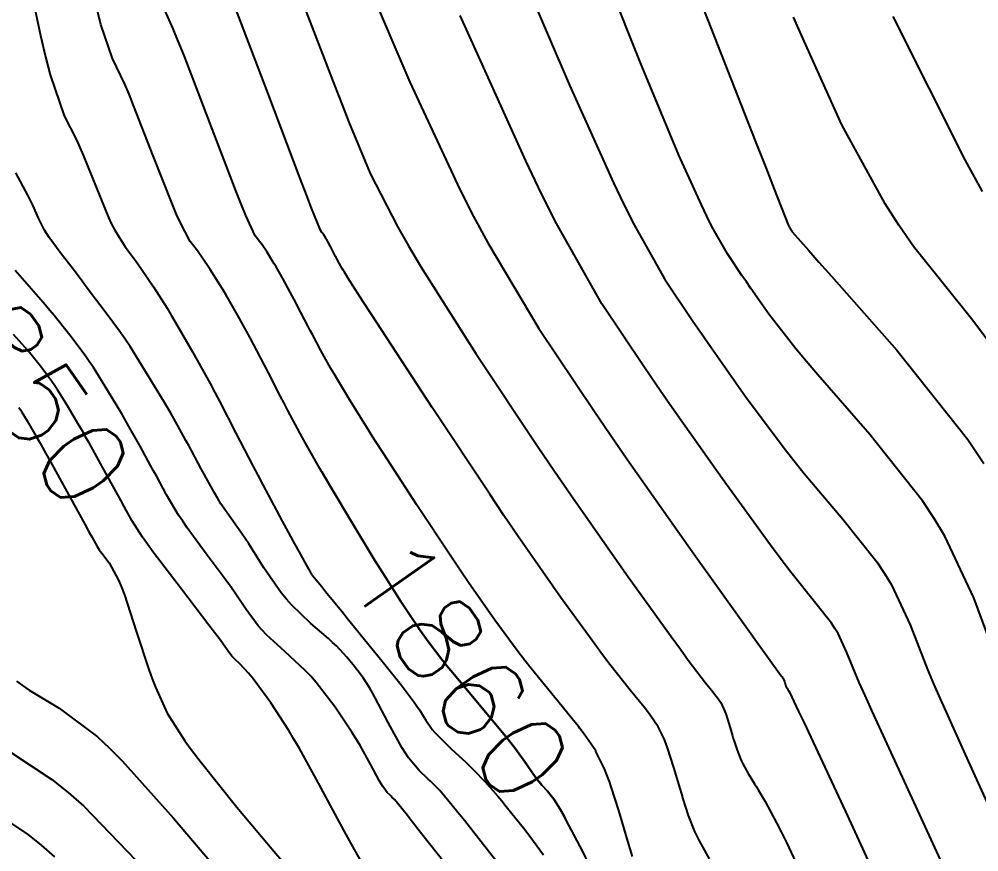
# Model space of a CAD drawing. Header units: metres. Extents: x 837117 to 838477, y 1189012 to 1191015.
# Drawn here: x 838005.33 to 838048.31, y 1189272.06 to 1189309.35 of the extents above; entities that cross this region are included whole.
import ezdxf

# ---------------------------------------------------------------- set-up
doc = ezdxf.new("R2010")
doc.units = ezdxf.units.M
doc.header["$LTSCALE"] = 0.3
doc.layers.add('COTAS 10', color=1, linetype='Continuous')
doc.layers.add('COTAS INT', color=252, linetype='Continuous')
doc.styles.get("Standard").update_dxf_attribs({"font": 'simplex.shx'})

msp = doc.modelspace()

# ---------------------------------------------------------------- linework, layer by layer
at = {"layer": 'COTAS 10'}
for points, elevation in [([(838018.882, 1189289.084), (838019.034, 1189288.817), (838019.285, 1189288.388), (838020.284, 1189286.716), (838021.266, 1189285.112), (838021.506, 1189284.727), (838021.732, 1189284.366), (838022.432, 1189283.273), (838022.995, 1189282.423), (838023.135, 1189282.215), (838023.268, 1189282.02), (838023.69, 1189281.414), (838024.264, 1189280.669), (838024.493, 1189280.386), (838024.752, 1189280.07), (838025.939, 1189278.651), (838027.107, 1189277.246), (838027.353, 1189276.939), (838027.567, 1189276.668), (838028.059, 1189275.983), (838028.333, 1189275.563), (838028.407, 1189275.458), (838028.482, 1189275.359), (838028.747, 1189275.043), (838028.99, 1189274.775), (838029.05, 1189274.707), (838029.106, 1189274.641), (838029.286, 1189274.423), (838029.562, 1189273.974), (838029.68, 1189273.763), (838029.804, 1189273.537), (838029.68, 1189273.763), (838029.562, 1189273.974), (838029.286, 1189274.423), (838029.106, 1189274.641), (838029.05, 1189274.707), (838028.99, 1189274.775), (838028.747, 1189275.043), (838028.482, 1189275.359), (838028.407, 1189275.458), (838028.333, 1189275.563), (838028.059, 1189275.983), (838027.567, 1189276.668), (838027.353, 1189276.939), (838027.107, 1189277.246), (838025.939, 1189278.651), (838024.752, 1189280.07), (838024.493, 1189280.386), (838024.264, 1189280.669), (838023.69, 1189281.414), (838023.268, 1189282.02), (838023.135, 1189282.215), (838022.995, 1189282.423), (838022.432, 1189283.273), (838021.732, 1189284.366), (838021.506, 1189284.727), (838021.266, 1189285.112), (838020.284, 1189286.716), (838019.285, 1189288.388), (838019.034, 1189288.817), (838018.882, 1189289.084), (838018.796, 1189289.231), (838018.028, 1189290.604), (838017.371, 1189291.827), (838017.203, 1189292.147), (838017.039, 1189292.458), (838016.497, 1189293.514), (838015.978, 1189294.518), (838015.83, 1189294.797), (838015.68, 1189295.075), (838015.123, 1189296.084), (838014.588, 1189297.014), (838014.452, 1189297.243), (838014.321, 1189297.46), (838013.892, 1189298.141), (838013.514, 1189298.699), (838013.415, 1189298.839), (838013.319, 1189298.972), (838012.992, 1189299.401), (838012.55, 1189300.224), (838012.381, 1189300.606), (838012.191, 1189301.055), (838011.337, 1189303.232), (838010.458, 1189305.49), (838010.252, 1189305.99), (838010.063, 1189306.435), (838009.516, 1189307.591), (838008.992, 1189309.109), (838008.818, 1189309.782)], 1860), ([(838046.687, 1189271.499), (838044.984, 1189275.21), (838043.523, 1189278.383), (838043.22, 1189279.057), (838042.961, 1189279.642), (838042.393, 1189281.017), (838042.011, 1189281.833), (838041.869, 1189282.066), (838041.712, 1189282.302), (838041.017, 1189283.179), (838039.889, 1189284.582), (838039.46, 1189285.15), (838038.98, 1189285.795), (838036.822, 1189288.772), (838034.48, 1189292.093), (838033.884, 1189292.956), (838033.31, 1189293.793), (838031.423, 1189296.61), (838029.393, 1189300.204), (838028.728, 1189301.531), (838028.019, 1189303.003), (838025.085, 1189309.516)], 1870), ([(838044.469, 1189309.467), (838047.682, 1189303.055), (838048.47, 1189301.634)], 1880), ([(838005.314, 1189291.952), (838005.383, 1189291.853), (838005.451, 1189291.752), (838005.694, 1189291.369), (838006.099, 1189290.663), (838006.27, 1189290.358), (838006.466, 1189290.005), (838006.878, 1189289.261), (838007.388, 1189288.338), (838008.269, 1189286.736), (838008.44, 1189286.425), (838008.579, 1189286.172), (838008.819, 1189285.735), (838008.921, 1189285.586), (838008.975, 1189285.514), (838009.039, 1189285.428), (838009.36, 1189285.007), (838009.784, 1189284.227), (838009.914, 1189283.915), (838010.049, 1189283.562), (838010.578, 1189281.939), (838011.133, 1189280.223), (838011.283, 1189279.812), (838011.432, 1189279.428), (838011.96, 1189278.268), (838012.755, 1189277.026), (838013.072, 1189276.589), (838013.432, 1189276.112), (838015.082, 1189274.055), (838016.736, 1189272.085), (838017.098, 1189271.664)], 1850), ([(838031.13, 1189270.98), (838030.457, 1189272.298), (838029.816, 1189273.513), (838029.804, 1189273.537)], 1860)]:
    msp.add_lwpolyline(points, dxfattribs=dict(at, elevation=elevation))
at = {"layer": 'COTAS INT'}
for points, elevation in [([(838005.336, 1189313.132), (838006.283, 1189308.618), (838006.51, 1189307.673), (838006.721, 1189306.861), (838007.352, 1189305.03), (838007.893, 1189303.951), (838008.046, 1189303.612), (838008.201, 1189303.255), (838008.774, 1189301.824), (838009.329, 1189300.475), (838009.472, 1189300.17), (838009.611, 1189299.896), (838010.078, 1189299.152), (838010.54, 1189298.545), (838010.677, 1189298.356), (838010.817, 1189298.158), (838011.352, 1189297.367), (838011.96, 1189296.404), (838012.145, 1189296.097), (838012.338, 1189295.773), (838013.095, 1189294.456), (838013.884, 1189293.028), (838014.096, 1189292.633), (838014.306, 1189292.239), (838015.04, 1189290.817), (838015.794, 1189289.349), (838016.016, 1189288.925), (838016.243, 1189288.493), (838016.736, 1189287.576), (838017.113, 1189286.872), (838017.667, 1189285.854), (838017.856, 1189285.506), (838018.004, 1189285.236), (838018.126, 1189285.013), (838018.359, 1189284.596), (838018.417, 1189284.505), (838018.43, 1189284.486), (838018.441, 1189284.47), (838018.469, 1189284.437), (838018.718, 1189284.136), (838018.869, 1189283.951), (838019.056, 1189283.723), (838019.842, 1189282.759), (838020.027, 1189282.531), (838021.128, 1189281.172), (838021.397, 1189280.838), (838021.65, 1189280.522), (838022.434, 1189279.533), (838023.019, 1189278.762), (838023.147, 1189278.584), (838023.26, 1189278.421), (838023.541, 1189277.959), (838023.829, 1189277.542), (838023.945, 1189277.407), (838024.076, 1189277.264), (838024.684, 1189276.676), (838025.348, 1189276.059), (838025.516, 1189275.897), (838025.677, 1189275.738), (838026.2, 1189275.199), (838026.764, 1189274.557), (838026.95, 1189274.335), (838027.149, 1189274.092), (838027.979, 1189273.056), (838028.37, 1189272.53)], 1858), ([(838049.067, 1189280.817), (838048.09, 1189283.438), (838046.799, 1189286.197), (838046.32, 1189286.985), (838045.79, 1189287.783), (838043.438, 1189290.748), (838041.106, 1189293.421), (838040.587, 1189294.034), (838040.124, 1189294.592), (838038.909, 1189296.147), (838038.106, 1189297.287), (838037.901, 1189297.582), (838037.704, 1189297.87), (838037.057, 1189298.837), (838036.36, 1189300.07), (838036.132, 1189300.526), (838035.888, 1189301.03), (838034.882, 1189303.266), (838033.587, 1189306.355), (838033.162, 1189307.398), (838032.708, 1189308.523), (838030.827, 1189313.266)], 1874), ([(838020.914, 1189311.005), (838022.828, 1189306.537), (838025.062, 1189301.729), (838025.687, 1189300.508), (838026.315, 1189299.335), (838028.607, 1189295.497), (838031.066, 1189291.82), (838031.799, 1189290.749), (838032.555, 1189289.654), (838035.474, 1189285.511), (838037.952, 1189282.046), (838038.429, 1189281.379), (838038.816, 1189280.839), (838039.459, 1189279.948), (838039.506, 1189279.891), (838039.526, 1189279.865), (838039.552, 1189279.827), (838039.572, 1189279.786), (838039.578, 1189279.772), (838039.583, 1189279.757), (838039.604, 1189279.691), (838039.625, 1189279.622), (838039.63, 1189279.604), (838039.635, 1189279.587), (838039.653, 1189279.532), (838039.674, 1189279.479), (838039.681, 1189279.464), (838039.689, 1189279.448), (838039.723, 1189279.389), (838039.762, 1189279.325), (838039.784, 1189279.287), (838039.828, 1189279.216), (838040.24, 1189278.35), (838040.484, 1189277.831), (838040.784, 1189277.189), (838042.337, 1189273.862), (838044.101, 1189270.034)], 1868), ([(838028.025, 1189310.969), (838029.983, 1189306.391), (838031.954, 1189302.017), (838032.43, 1189301.028), (838032.877, 1189300.137), (838034.24, 1189297.723), (838035.507, 1189295.831), (838035.892, 1189295.269), (838036.293, 1189294.69), (838037.866, 1189292.459), (838039.552, 1189290.193), (838040.023, 1189289.592), (838040.497, 1189289.002), (838042.228, 1189286.964), (838043.751, 1189285.042), (838044.095, 1189284.525), (838044.405, 1189284.015), (838045.242, 1189282.228), (838046.014, 1189280.23), (838046.283, 1189279.587), (838046.577, 1189278.905), (838047.836, 1189276.12), (838049.348, 1189272.802)], 1872), ([(838032.796, 1189271.851), (838032.692, 1189272.186), (838032.587, 1189272.533), (838032.184, 1189273.904), (838031.845, 1189274.971), (838031.771, 1189275.202), (838031.659, 1189275.504), (838031.548, 1189275.782), (838031.166, 1189276.557), (838031.155, 1189276.578), (838030.639, 1189277.332), (838030.45, 1189277.582), (838030.398, 1189277.65), (838030.241, 1189277.851), (838029.319, 1189278.975), (838028.268, 1189280.262), (838027.977, 1189280.634), (838027.686, 1189281.013), (838026.636, 1189282.438), (838025.46, 1189284.126), (838025.09, 1189284.671), (838024.7, 1189285.249), (838023.131, 1189287.617), (838021.645, 1189289.9), (838021.308, 1189290.425), (838021.148, 1189290.676), (838021.002, 1189290.902), (838020.166, 1189292.239), (838019.582, 1189293.216), (838019.436, 1189293.467), (838019.296, 1189293.709), (838018.848, 1189294.511), (838018.464, 1189295.225), (838018.366, 1189295.412), (838018.27, 1189295.594), (838017.953, 1189296.211), (838017.65, 1189296.797), (838017.564, 1189296.96), (838017.476, 1189297.123), (838017.151, 1189297.712), (838016.838, 1189298.256), (838016.759, 1189298.389), (838016.682, 1189298.516), (838016.432, 1189298.914), (838016.211, 1189299.24), (838016.153, 1189299.322), (838016.097, 1189299.4), (838015.906, 1189299.65), (838015.488, 1189300.553), (838015.289, 1189301.042), (838015.053, 1189301.635), (838013.9, 1189304.64), (838012.714, 1189307.725), (838012.458, 1189308.368), (838012.233, 1189308.92), (838011.68, 1189310.153)], 1862), ([(838036.255, 1189271.746), (838035.802, 1189272.55), (838035.696, 1189272.762), (838035.598, 1189272.97), (838035.315, 1189273.684), (838035.075, 1189274.43), (838035.005, 1189274.658), (838034.933, 1189274.896), (838034.657, 1189275.833), (838034.375, 1189276.72), (838034.298, 1189276.927), (838034.223, 1189277.117), (838033.954, 1189277.661), (838033.601, 1189278.176), (838033.472, 1189278.347), (838033.329, 1189278.531), (838032.699, 1189279.3), (838031.784, 1189280.455), (838031.461, 1189280.883), (838031.108, 1189281.357), (838029.582, 1189283.462), (838027.652, 1189286.232), (838027.045, 1189287.126), (838026.405, 1189288.075), (838023.831, 1189291.961), (838021.558, 1189295.434), (838021.109, 1189296.123), (838020.738, 1189296.692), (838020.048, 1189297.763), (838019.88, 1189298.044), (838019.837, 1189298.117), (838019.797, 1189298.186), (838019.668, 1189298.418), (838019.557, 1189298.624), (838019.529, 1189298.678), (838019.501, 1189298.73), (838019.41, 1189298.908), (838019.323, 1189299.077), (838019.273, 1189299.171), (838019.179, 1189299.341), (838019.089, 1189299.497), (838019.066, 1189299.536), (838019.044, 1189299.572), (838018.971, 1189299.687), (838018.908, 1189299.781), (838018.891, 1189299.804), (838018.875, 1189299.827), (838018.82, 1189299.899), (838018.427, 1189300.882), (838018.197, 1189301.478), (838017.916, 1189302.215), (838016.463, 1189306.048), (838014.971, 1189309.96)], 1864), ([(838035.852, 1189310.141), (838038.297, 1189303.909), (838038.767, 1189302.711), (838039.148, 1189301.741), (838039.78, 1189300.141), (838039.823, 1189300.044), (838039.833, 1189300.023), (838039.843, 1189300.003), (838039.873, 1189299.95), (838039.901, 1189299.908), (838039.91, 1189299.896), (838039.918, 1189299.883), (838039.953, 1189299.834), (838040.695, 1189298.99), (838041.15, 1189298.476), (838041.714, 1189297.84), (838044.649, 1189294.533), (838047.829, 1189290.523), (838048.546, 1189289.444)], 1876), ([(838018.111, 1189309.881), (838019.462, 1189306.356), (838019.791, 1189305.518), (838020.101, 1189304.742), (838021.055, 1189302.439), (838022.284, 1189300.041), (838022.766, 1189299.205), (838023.31, 1189298.295), (838025.79, 1189294.383), (838028.577, 1189290.19), (838029.315, 1189289.101), (838030.038, 1189288.044), (838032.528, 1189284.487), (838034.53, 1189281.702), (838034.945, 1189281.131), (838035.3, 1189280.647), (838036.079, 1189279.624), (838036.417, 1189279.211), (838036.494, 1189279.112), (838036.564, 1189279.02), (838036.753, 1189278.744), (838036.897, 1189278.452), (838036.938, 1189278.35), (838036.979, 1189278.239), (838037.131, 1189277.762), (838037.279, 1189277.259), (838037.317, 1189277.131), (838037.355, 1189277.009), (838037.484, 1189276.608), (838037.636, 1189276.225), (838037.689, 1189276.113), (838037.746, 1189275.999), (838037.989, 1189275.567), (838038.272, 1189275.104), (838038.354, 1189274.969), (838038.437, 1189274.832), (838038.751, 1189274.317), (838039.257, 1189273.363), (838039.461, 1189272.95), (838039.693, 1189272.473), (838040.763, 1189270.21)], 1866), ([(838050.675, 1189292.353), (838048.042, 1189295.86), (838045.392, 1189299.176), (838044.739, 1189300.121), (838044.121, 1189301.077), (838042.183, 1189304.625), (838040.485, 1189308.362), (838040.019, 1189309.437)], 1878), ([(838026.673, 1189271.689), (838025.271, 1189273.459), (838024.979, 1189273.824), (838024.728, 1189274.134), (838024.169, 1189274.8), (838023.852, 1189275.126), (838023.755, 1189275.222), (838023.653, 1189275.32), (838023.251, 1189275.694), (838022.776, 1189276.261), (838022.628, 1189276.482), (838022.474, 1189276.73), (838021.857, 1189277.854), (838021.283, 1189278.954), (838021.155, 1189279.187), (838021.041, 1189279.388), (838020.744, 1189279.857), (838020.504, 1189280.159), (838020.427, 1189280.256), (838020.345, 1189280.358), (838020.008, 1189280.773), (838019.537, 1189281.28), (838019.37, 1189281.44), (838019.187, 1189281.609), (838018.395, 1189282.288), (838017.528, 1189283.116), (838017.298, 1189283.378), (838017.072, 1189283.654), (838016.294, 1189284.772), (838015.612, 1189285.848), (838015.448, 1189286.099), (838015.293, 1189286.329), (838014.822, 1189286.988), (838014.37, 1189287.649), (838014.228, 1189287.88), (838014.079, 1189288.131), (838013.478, 1189289.211), (838012.923, 1189290.251), (838012.802, 1189290.477), (838012.695, 1189290.677), (838012.426, 1189291.172), (838012.118, 1189291.706), (838011.986, 1189291.929), (838011.834, 1189292.186), (838011.115, 1189293.384), (838010.296, 1189294.691), (838010.08, 1189295.017), (838009.868, 1189295.326), (838009.144, 1189296.311), (838008.558, 1189297.063), (838008.434, 1189297.225), (838008.326, 1189297.367), (838008.074, 1189297.717), (838007.846, 1189298.033), (838007.754, 1189298.154), (838007.649, 1189298.29), (838007.164, 1189298.903), (838006.673, 1189299.567), (838006.564, 1189299.735), (838006.466, 1189299.895), (838006.211, 1189300.416), (838005.945, 1189301.021), (838005.84, 1189301.233), (838005.723, 1189301.466), (838005.188, 1189302.469)], 1856), ([(838025.142, 1189270.606), (838023.31, 1189272.931), (838022.952, 1189273.384), (838022.659, 1189273.754), (838022.137, 1189274.401), (838022.027, 1189274.514), (838021.994, 1189274.548), (838021.958, 1189274.582), (838021.819, 1189274.711), (838021.616, 1189274.983), (838021.541, 1189275.106), (838021.457, 1189275.251), (838021.087, 1189275.949), (838020.582, 1189276.854), (838020.414, 1189277.129), (838020.234, 1189277.415), (838019.48, 1189278.538), (838018.629, 1189279.646), (838018.387, 1189279.923), (838018.143, 1189280.186), (838017.236, 1189281.029), (838016.407, 1189281.778), (838016.21, 1189281.983), (838016.028, 1189282.186), (838015.491, 1189282.91), (838014.948, 1189283.728), (838014.762, 1189283.991), (838014.561, 1189284.27), (838013.708, 1189285.408), (838012.855, 1189286.568), (838012.654, 1189286.861), (838012.468, 1189287.142), (838011.925, 1189288.053), (838011.475, 1189288.892), (838011.348, 1189289.127), (838011.219, 1189289.363), (838010.747, 1189290.227), (838010.234, 1189291.139), (838010.081, 1189291.405), (838009.922, 1189291.678), (838009.308, 1189292.712), (838008.653, 1189293.748), (838008.468, 1189294.021), (838008.282, 1189294.289), (838007.598, 1189295.206), (838006.898, 1189296.074), (838006.702, 1189296.31), (838006.504, 1189296.544), (838005.152, 1189298.096)], 1854), ([(838021.44, 1189270.215), (838020.273, 1189272.294), (838019.974, 1189272.835), (838019.686, 1189273.361), (838018.733, 1189275.14), (838017.867, 1189276.713), (838017.634, 1189277.111), (838017.403, 1189277.492), (838016.596, 1189278.729), (838015.906, 1189279.683), (838015.749, 1189279.885), (838015.608, 1189280.06), (838015.225, 1189280.469), (838014.969, 1189280.7), (838014.909, 1189280.763), (838014.853, 1189280.826), (838014.688, 1189281.048), (838014.284, 1189281.608), (838014.077, 1189281.884), (838013.83, 1189282.211), (838012.594, 1189283.827), (838011.339, 1189285.487), (838011.079, 1189285.842), (838010.857, 1189286.152), (838010.372, 1189286.894), (838010.027, 1189287.532), (838009.894, 1189287.776), (838009.744, 1189288.05), (838009.067, 1189289.283), (838008.462, 1189290.372), (838008.35, 1189290.572), (838008.175, 1189290.882), (838008.01, 1189291.17), (838007.501, 1189292.041), (838007.052, 1189292.75), (838006.925, 1189292.937), (838006.798, 1189293.12), (838006.329, 1189293.749), (838005.85, 1189294.343), (838005.715, 1189294.505), (838005.58, 1189294.666), (838005.084, 1189295.234)], 1852), ([(838019.842, 1189282.759), (838020.027, 1189282.531), (838021.128, 1189281.172), (838021.397, 1189280.838), (838021.65, 1189280.522), (838022.434, 1189279.533), (838023.019, 1189278.762), (838023.147, 1189278.584), (838023.26, 1189278.421), (838023.541, 1189277.959), (838023.829, 1189277.542), (838023.945, 1189277.407), (838024.076, 1189277.264), (838024.684, 1189276.676), (838025.348, 1189276.059), (838025.516, 1189275.897), (838025.677, 1189275.738), (838026.2, 1189275.199), (838026.764, 1189274.557), (838026.95, 1189274.335), (838027.149, 1189274.092), (838027.979, 1189273.056), (838028.37, 1189272.53), (838028.814, 1189271.93)], 1858), ([(838005.21, 1189279.698), (838005.481, 1189279.505), (838005.782, 1189279.302), (838007.118, 1189278.492), (838008.836, 1189277.207), (838009.377, 1189276.704), (838009.947, 1189276.138), (838012.242, 1189273.563), (838014.539, 1189270.862)], 1848), ([(838003.91, 1189277.201), (838006.791, 1189275.296), (838007.525, 1189274.711), (838008.231, 1189274.101), (838010.55, 1189271.688)], 1846), ([(838003.283, 1189274.442), (838005.702, 1189272.843), (838006.318, 1189272.352), (838006.911, 1189271.839)], 1844)]:
    msp.add_lwpolyline(points, dxfattribs=dict(at, elevation=elevation))

# ---------------------------------------------------------------- texts
at = {"layer": 'COTAS 10', "char_height": 3.8, "attachment_point": 7}
for s, insert, rotation in [('1850', (838000.11, 1189297.694, 1850), 305.0572), ('1860', (838019.77, 1189284.514, 1860), 305.0939)]:
    msp.add_mtext(s, dxfattribs=dict(at, insert=insert, rotation=rotation))

doc.saveas('drawing.dxf')
